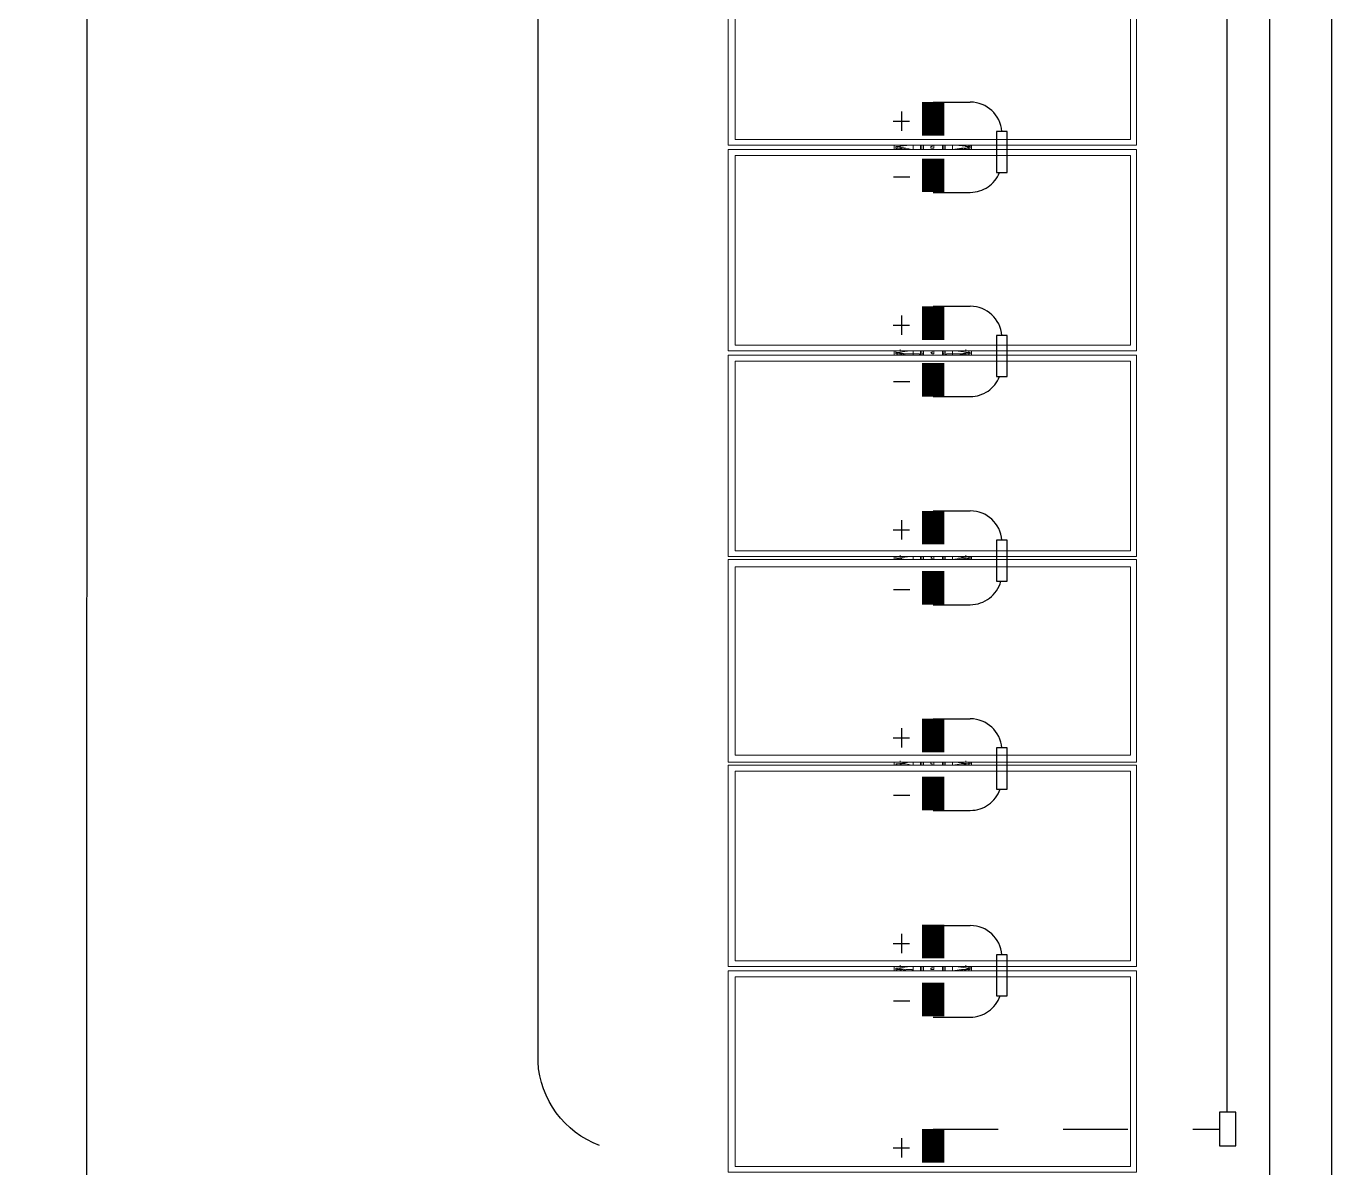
# Model space of a CAD drawing. Header units: feet. Extents: x -5.1 to 70.3, y -33 to 8.
# Drawn here: x 22.975 to 24.986, y -18.354 to -16.597 of the extents above; entities that cross this region are included whole.
import ezdxf
from ezdxf.lldxf.tags import DXFTag

# ---------------------------------------------------------------- set-up
doc = ezdxf.new("R2010")
doc.units = ezdxf.units.FT
doc.header["$MEASUREMENT"] = 0
doc.linetypes.add('HIDDEN', pattern=[0.375, 0.25, -0.125])
for name, color, linetype in [('E-DC HARNESS-NEG', 170, 'DC HARNESS CABLE'), ('E-DC HARNESS-POS', 10, 'DC HARNESS CABLE'), ('E-HARN-COMP', 8, 'Continuous'), ('E-TRNK-CABL-NEG', 170, 'HIDDEN'), ('E-TRUNK-CABLE-POS', 10, 'HIDDEN'), ('G-ANNO-TEXT', 1, 'Continuous'), ('PDF5_Geometry', 7, 'Continuous'), ('Polarity-Text', 7, 'Continuous')]:
    doc.layers.add(name, color=color, linetype=linetype)
tags = doc.linetypes.add('DC HARNESS CABLE', pattern='A,0.5,-0.2,["DH",Standard,S=0.1,R=0,X=-0.1,Y=-0.05],-0.2', length=0.9).pattern_tags.tags
tags[6] = DXFTag(74, 10)

msp = doc.modelspace()

# ---------------------------------------------------------------- linework, layer by layer
at = {"layer": 'E-DC HARNESS-NEG', "ltscale": 0.5}
msp.add_lwpolyline([(24.8908, -18.4048), (24.8905, -13.3714), (24.9071, -13.3714)], dxfattribs=at)
at = {"layer": 'E-DC HARNESS-POS', "ltscale": 0.5}
for points in [[(24.8251, -18.2681), (24.8251, -13.2864), (24.9659, -13.2864)], [(24.9856, -26.6629), (24.9863, -13.3068)]]:
    msp.add_lwpolyline(points, dxfattribs=at)
at = {"layer": 'E-HARN-COMP', "const_width": 0.0347}
for points in [[(24.3723, -16.7653), (24.3723, -16.7135)], [(24.3723, -16.852), (24.3723, -16.8003)], [(24.3723, -17.0795), (24.3723, -17.0277)], [(24.3723, -17.1669), (24.3723, -17.1152)], [(24.3723, -17.3944), (24.3723, -17.3427)], [(24.3723, -17.4871), (24.3723, -17.4353)], [(24.3723, -17.7146), (24.3723, -17.6628)], [(24.3723, -17.8038), (24.3723, -17.752)], [(24.3723, -18.0313), (24.3723, -17.9795)], [(24.3723, -18.1205), (24.3723, -18.0687)], [(24.3723, -18.346), (24.3723, -18.2943)]]:
    msp.add_lwpolyline(points, dxfattribs=at)
at = {"layer": 'E-HARN-COMP'}
for points in [[(24.4862, -16.7902), (24.4862, -16.7585), (24.4701, -16.7585), (24.4701, -16.7902)], [(24.4701, -16.7902), (24.4701, -16.8218), (24.4862, -16.8218), (24.4862, -16.7902)], [(24.4862, -17.1044), (24.4862, -17.0727), (24.4701, -17.0727), (24.4701, -17.1044)], [(24.4701, -17.1044), (24.4701, -17.1361), (24.4862, -17.1361), (24.4862, -17.1044)], [(24.4862, -17.4193), (24.4862, -17.3876), (24.4701, -17.3876), (24.4701, -17.4193)], [(24.4701, -17.4193), (24.4701, -17.451), (24.4862, -17.451), (24.4862, -17.4193)], [(24.4862, -17.7394), (24.4862, -17.7077), (24.4701, -17.7077), (24.4701, -17.7394)], [(24.4701, -17.7394), (24.4701, -17.7711), (24.4862, -17.7711), (24.4862, -17.7394)], [(24.4862, -18.0576), (24.4862, -18.0259), (24.4701, -18.0259), (24.4701, -18.0576)], [(24.4701, -18.0576), (24.4701, -18.0893), (24.4862, -18.0893), (24.4862, -18.0576)]]:
    msp.add_lwpolyline(points, dxfattribs=at)
msp.add_lwpolyline([(24.8386, -18.2683), (24.8135, -18.2683), (24.8135, -18.3201), (24.8386, -18.3201)], close=True, dxfattribs=at)
at = {"layer": 'E-TRNK-CABL-NEG', "ltscale": 0.1}
for points in [[(24.3723, -16.8524), (24.4295, -16.8524, 0.305811), (24.4747, -16.8218, 0.305811)], [(24.3723, -17.1666), (24.4295, -17.1666, 0.305811), (24.4747, -17.1361, 0.305811)], [(24.3723, -17.4871), (24.4295, -17.4871, 0.338726), (24.4765, -17.451, 0.338726)], [(24.3723, -17.8038), (24.4295, -17.8038, 0.318747), (24.4755, -17.7711, 0.318747)], [(24.3723, -18.122), (24.4295, -18.122, 0.318747), (24.4755, -18.0893, 0.318747)]]:
    msp.add_lwpolyline(points, format="xyb", dxfattribs=at)
at = {"layer": 'E-TRUNK-CABLE-POS', "ltscale": 0.1}
for points in [[(24.3723, -16.7135), (24.4295, -16.7135, -0.391396), (24.4781, -16.7585, -0.391396)], [(24.3723, -17.0277), (24.4295, -17.0277, -0.391396), (24.4781, -17.0727, -0.391396)], [(24.3723, -17.3427), (24.4295, -17.3427, -0.391396), (24.4781, -17.3876, -0.391396)], [(24.3723, -17.6628), (24.4295, -17.6628, -0.391396), (24.4781, -17.7077, -0.391396)], [(24.3723, -17.981), (24.4295, -17.981, -0.391396), (24.4781, -18.0259, -0.391396)]]:
    msp.add_lwpolyline(points, format="xyb", dxfattribs=at)
msp.add_lwpolyline([(24.3723, -18.2942), (24.8135, -18.2942)], dxfattribs=at)
at = {"layer": 'G-ANNO-TEXT', "flags": 128}
for points in [[(23.165, -26.7126, -0.427062), (23.0663, -26.6027), (23.0703, -13.6083, 0.298343), (22.9755, -13.4798, 0.298343), (23.0703, -13.3513), (23.0703, -0.2551, -0.354962), (23.165, -0.1822)], [(23.8585, -18.3194, -0.298343), (23.7638, -18.1909), (23.7638, -13.6083, 0.298343), (23.669, -13.4798, 0.298343), (23.7638, -13.3513), (23.7638, -8.8035, -0.340759), (23.8585, -8.6617)]]:
    msp.add_lwpolyline(points, format="xyb", dxfattribs=at)
at = {"layer": 'PDF5_Geometry', "lineweight": 5}
for points in [[(24.0564, -16.4698), (24.6852, -16.4698), (24.6852, -16.7798), (24.0564, -16.7798)], [(24.0676, -16.4788), (24.0676, -16.7708), (24.6762, -16.7708), (24.6762, -16.4788)], [(24.6852, -17.0964), (24.6852, -16.7865), (24.0564, -16.7865), (24.0564, -17.0964)], [(24.3686, -16.782), (24.3686, -16.7843), (24.3731, -16.7843), (24.3731, -16.7798), (24.3708, -16.7798), (24.3708, -16.782)], [(24.6762, -16.7955), (24.0676, -16.7955), (24.0676, -17.0874), (24.6762, -17.0874)], [(24.6852, -17.4131), (24.6852, -17.1032), (24.0564, -17.1032), (24.0564, -17.4131)], [(24.0676, -17.4041), (24.0676, -17.1121), (24.6762, -17.1121), (24.6762, -17.4041)], [(24.3686, -17.0987), (24.3708, -17.1009), (24.3731, -17.1009), (24.3731, -17.0964), (24.3708, -17.0964), (24.3708, -17.0987)], [(24.3686, -17.4153), (24.3708, -17.4153), (24.3708, -17.4176), (24.3731, -17.4176), (24.3731, -17.4153), (24.3731, -17.4131), (24.3708, -17.4131)], [(24.0564, -17.4176), (24.0564, -17.7297), (24.6852, -17.7297), (24.6852, -17.4176)], [(24.0676, -17.7185), (24.0676, -17.4288), (24.6762, -17.4288), (24.6762, -17.7185)], [(24.0564, -17.7342), (24.0564, -18.0442), (24.6852, -18.0442), (24.6852, -17.7342)], [(24.3686, -17.732), (24.3708, -17.732), (24.3708, -17.7342), (24.3731, -17.7342), (24.3731, -17.732), (24.3731, -17.7297), (24.3708, -17.7297), (24.3686, -17.7297)], [(24.0676, -18.0352), (24.0676, -17.7432), (24.6762, -17.7432), (24.6762, -18.0352)], [(24.0564, -18.0509), (24.0564, -18.3608), (24.6852, -18.3608), (24.6852, -18.0509)], [(24.3686, -18.0464), (24.3686, -18.0486), (24.3731, -18.0486), (24.3731, -18.0442), (24.3708, -18.0442), (24.3708, -18.0464)], [(24.0676, -18.3518), (24.0676, -18.0599), (24.6762, -18.0599), (24.6762, -18.3518)]]:
    msp.add_lwpolyline(points, close=True, dxfattribs=at)
for points in [[(24.3124, -16.7798), (24.3124, -16.7865)], [(24.3214, -16.782), (24.3169, -16.782), (24.3147, -16.782), (24.3169, -16.782), (24.3169, -16.7843), (24.3214, -16.7843), (24.3236, -16.7865)], [(24.3416, -16.7843), (24.3416, -16.7865), (24.3394, -16.7865), (24.3304, -16.7843), (24.3169, -16.782)], [(24.3528, -16.7843), (24.3528, -16.7865), (24.3416, -16.7865)], [(24.3528, -16.7798), (24.3528, -16.7865)], [(24.3551, -16.7798), (24.3551, -16.7865), (24.3551, -16.7843)], [(24.3551, -16.7865), (24.3573, -16.7865), (24.3573, -16.7798)], [(24.3865, -16.7798), (24.3865, -16.7865), (24.3888, -16.7865)], [(24.3888, -16.7798), (24.3888, -16.7865), (24.3888, -16.7843)], [(24.391, -16.7843), (24.391, -16.7865), (24.4023, -16.7865), (24.4157, -16.7843), (24.4247, -16.7843), (24.427, -16.782), (24.427, -16.7798)], [(24.391, -16.7865), (24.391, -16.7798)], [(24.4202, -16.7865), (24.4225, -16.7843), (24.427, -16.7843), (24.427, -16.782), (24.4292, -16.782), (24.427, -16.782), (24.4225, -16.782)], [(24.4292, -16.782), (24.4292, -16.7798)], [(24.4314, -16.7798), (24.4314, -16.7865)], [(24.3124, -17.0964), (24.3124, -17.1032)], [(24.3147, -17.0964), (24.3147, -17.0987), (24.3169, -17.0987), (24.3169, -17.1009), (24.3214, -17.1009), (24.3236, -17.1009)], [(24.3214, -17.0987), (24.3169, -17.0987), (24.3147, -17.0987)], [(24.3416, -17.1032), (24.3416, -17.1009), (24.3304, -17.1009), (24.3169, -17.0987)], [(24.3528, -17.0987), (24.3528, -17.1009), (24.3528, -17.1032), (24.3506, -17.1009), (24.3416, -17.1009)], [(24.3528, -17.0964), (24.3528, -17.1032)], [(24.3551, -17.0964), (24.3551, -17.1009), (24.3551, -17.1032)], [(24.3573, -17.1009), (24.3551, -17.1009)], [(24.3573, -17.0964), (24.3573, -17.1009), (24.3573, -17.1032)], [(24.3865, -17.0964), (24.3865, -17.1009), (24.3865, -17.1032)], [(24.3888, -17.1009), (24.3865, -17.1009)], [(24.3888, -17.1032), (24.3888, -17.1009), (24.3888, -17.0964)], [(24.391, -17.0964), (24.391, -17.1009)], [(24.4023, -17.1009), (24.3933, -17.1009), (24.391, -17.1032), (24.391, -17.1009), (24.391, -17.1032)], [(24.4023, -17.1032), (24.4023, -17.1009), (24.4157, -17.1009), (24.4247, -17.0987), (24.427, -17.0987), (24.427, -17.0964)], [(24.4202, -17.1009), (24.4225, -17.1009), (24.427, -17.1009), (24.427, -17.0987), (24.4292, -17.0987), (24.427, -17.0987), (24.4225, -17.0987)], [(24.4314, -17.0964), (24.4314, -17.1032)], [(24.3124, -17.4131), (24.3124, -17.4176)], [(24.3236, -17.4176), (24.3214, -17.4176), (24.3192, -17.4176), (24.3169, -17.4153), (24.3147, -17.4153), (24.3147, -17.4131)], [(24.3528, -17.4131), (24.3528, -17.4176)], [(24.3551, -17.4131), (24.3551, -17.4176), (24.3551, -17.4153)], [(24.3551, -17.4176), (24.3573, -17.4176), (24.3573, -17.4131)], [(24.3865, -17.4131), (24.3865, -17.4176), (24.3888, -17.4176)], [(24.3888, -17.4131), (24.3888, -17.4176), (24.3888, -17.4153)], [(24.391, -17.4153), (24.391, -17.4176), (24.4023, -17.4176), (24.4157, -17.4153), (24.427, -17.4153), (24.427, -17.4131)], [(24.391, -17.4176), (24.391, -17.4131)], [(24.4202, -17.4176), (24.4225, -17.4176), (24.4247, -17.4176), (24.427, -17.4153), (24.4292, -17.4153), (24.4292, -17.4131)], [(24.4314, -17.4131), (24.4314, -17.4176)], [(24.3214, -17.4153), (24.3169, -17.4153), (24.3147, -17.4153)], [(24.3416, -17.4153), (24.3416, -17.4176), (24.3304, -17.4176), (24.3169, -17.4153)], [(24.3528, -17.4153), (24.3528, -17.4176), (24.3416, -17.4176)], [(24.4225, -17.4153), (24.427, -17.4153), (24.4292, -17.4153)], [(24.3124, -17.7297), (24.3124, -17.7342)], [(24.3169, -17.732), (24.3147, -17.732), (24.3169, -17.732)], [(24.3214, -17.7297), (24.3169, -17.7297)], [(24.3416, -17.732), (24.3416, -17.7342), (24.3394, -17.7342), (24.3304, -17.732), (24.3169, -17.732), (24.3214, -17.732), (24.3236, -17.7342)], [(24.3528, -17.732), (24.3528, -17.7342), (24.3416, -17.7342)], [(24.3528, -17.7297), (24.3528, -17.7342)], [(24.3551, -17.7297), (24.3551, -17.7342), (24.3551, -17.732)], [(24.3551, -17.7342), (24.3573, -17.7342), (24.3573, -17.7297)], [(24.3865, -17.7297), (24.3865, -17.7342), (24.3888, -17.7342)], [(24.3888, -17.7297), (24.3888, -17.7342), (24.3888, -17.732)], [(24.391, -17.732), (24.391, -17.7342), (24.4023, -17.7342), (24.4157, -17.732), (24.427, -17.732), (24.4292, -17.732), (24.4292, -17.7297)], [(24.391, -17.7342), (24.391, -17.7297)], [(24.4292, -17.732), (24.4225, -17.732), (24.4202, -17.7342)], [(24.427, -17.732), (24.427, -17.7297), (24.4225, -17.7297)], [(24.4314, -17.7297), (24.4314, -17.7342)], [(24.3124, -18.0442), (24.3124, -18.0509)], [(24.3169, -18.0464), (24.3147, -18.0464), (24.3169, -18.0464)], [(24.3214, -18.0464), (24.3169, -18.0464), (24.3169, -18.0486), (24.3214, -18.0486), (24.3236, -18.0509)], [(24.3416, -18.0486), (24.3416, -18.0509), (24.3394, -18.0486), (24.3304, -18.0486), (24.3169, -18.0464)], [(24.3528, -18.0486), (24.3528, -18.0509), (24.3416, -18.0509)], [(24.3528, -18.0442), (24.3528, -18.0509)], [(24.3551, -18.0442), (24.3551, -18.0509), (24.3551, -18.0486)], [(24.3573, -18.0442), (24.3573, -18.0486), (24.3573, -18.0509), (24.3551, -18.0509)], [(24.3865, -18.0442), (24.3865, -18.0486), (24.3865, -18.0509), (24.3888, -18.0509), (24.3888, -18.0442)], [(24.391, -18.0486), (24.391, -18.0509), (24.4023, -18.0509), (24.4157, -18.0486), (24.4247, -18.0486), (24.427, -18.0464), (24.427, -18.0442)], [(24.391, -18.0509), (24.391, -18.0442)], [(24.4292, -18.0464), (24.427, -18.0464), (24.427, -18.0486), (24.4225, -18.0486), (24.4202, -18.0509)], [(24.4225, -18.0464), (24.427, -18.0464), (24.4292, -18.0464), (24.4292, -18.0442)], [(24.4314, -18.0442), (24.4314, -18.0509)]]:
    msp.add_lwpolyline(points, dxfattribs=at)
at = {"layer": 'PDF5_Geometry', "color": 8, "lineweight": 5, "true_color": 0x808080}
for points in [[(24.3124, -16.7798), (24.3124, -16.7865)], [(24.3169, -16.7865), (24.3147, -16.7843), (24.3147, -16.782)], [(24.3169, -16.782), (24.3371, -16.7798)], [(24.3169, -16.782), (24.3169, -16.782)], [(24.3236, -16.7798), (24.3214, -16.782)], [(24.3214, -16.7865), (24.3214, -16.7843), (24.3236, -16.7843), (24.3326, -16.7865)], [(24.3259, -16.7865), (24.3236, -16.7865), (24.3236, -16.7843)], [(24.3416, -16.7798), (24.3416, -16.7865)], [(24.4023, -16.7865), (24.4023, -16.7798)], [(24.4067, -16.7798), (24.427, -16.782)], [(24.4225, -16.7865), (24.4225, -16.7843), (24.4202, -16.7843), (24.4112, -16.7865)], [(24.4202, -16.7865), (24.418, -16.7865)], [(24.4225, -16.782), (24.4202, -16.7798)], [(24.4225, -16.782), (24.4225, -16.7798), (24.4225, -16.782)], [(24.4292, -16.782), (24.4292, -16.7843), (24.427, -16.7843), (24.427, -16.7865)], [(24.427, -16.782), (24.427, -16.782)], [(24.4314, -16.7798), (24.4314, -16.7865)], [(24.3124, -17.0964), (24.3124, -17.1032)], [(24.3169, -17.1032), (24.3169, -17.1009), (24.3147, -17.1009), (24.3147, -17.0987)], [(24.3169, -17.0987), (24.3371, -17.0964)], [(24.3169, -17.0987), (24.3169, -17.0987)], [(24.3236, -17.0964), (24.3214, -17.0964)], [(24.3214, -17.1032), (24.3214, -17.1009), (24.3236, -17.1009), (24.3326, -17.1032)], [(24.3236, -17.1032), (24.3236, -17.1009), (24.3259, -17.1009), (24.3259, -17.1032)], [(24.3416, -17.0964), (24.3416, -17.1009)], [(24.4023, -17.1009), (24.4023, -17.0964)], [(24.4067, -17.0964), (24.427, -17.0987)], [(24.4225, -17.1032), (24.4225, -17.1009), (24.4202, -17.1009), (24.4112, -17.1032)], [(24.4202, -17.1032), (24.4202, -17.1009), (24.418, -17.1009), (24.418, -17.1032)], [(24.4202, -17.0964), (24.4225, -17.0964), (24.4225, -17.0942)], [(24.4292, -17.0987), (24.4292, -17.1009), (24.427, -17.1009), (24.427, -17.1032)], [(24.427, -17.0987), (24.427, -17.0987)], [(24.4314, -17.0964), (24.4314, -17.1032)], [(24.3124, -17.4131), (24.3124, -17.4176)], [(24.3169, -17.4153), (24.3371, -17.4131)], [(24.3192, -17.4131), (24.3192, -17.4131)], [(24.3236, -17.4131), (24.3214, -17.4131), (24.3214, -17.4108)], [(24.3416, -17.4131), (24.3416, -17.4176)], [(24.4023, -17.4176), (24.4023, -17.4131)], [(24.4067, -17.4131), (24.427, -17.4153)], [(24.4202, -17.4131), (24.4225, -17.4131), (24.4225, -17.4108)], [(24.4314, -17.4131), (24.4314, -17.4176)], [(24.3169, -17.4176), (24.3147, -17.4176), (24.3147, -17.4153)], [(24.3169, -17.4153), (24.3169, -17.4153)], [(24.3326, -17.4176), (24.3214, -17.4176), (24.3214, -17.4153)], [(24.3259, -17.4176), (24.3236, -17.4176), (24.3236, -17.4153)], [(24.4112, -17.4176), (24.4225, -17.4176), (24.4225, -17.4153)], [(24.4202, -17.4153), (24.4202, -17.4176), (24.418, -17.4176)], [(24.4292, -17.4153), (24.4292, -17.4176), (24.427, -17.4176)], [(24.427, -17.4153), (24.427, -17.4153)], [(24.3124, -17.7297), (24.3124, -17.7342)], [(24.3169, -17.7342), (24.3147, -17.732)], [(24.3169, -17.7297), (24.3169, -17.7297)], [(24.3169, -17.732), (24.3371, -17.7297)], [(24.3236, -17.7297), (24.3214, -17.7297)], [(24.3214, -17.7342), (24.3214, -17.732), (24.3236, -17.7342), (24.3326, -17.7342)], [(24.3259, -17.7342), (24.3236, -17.7342)], [(24.3416, -17.7297), (24.3416, -17.7342)], [(24.4023, -17.7342), (24.4023, -17.7297)], [(24.4067, -17.7297), (24.427, -17.732)], [(24.4225, -17.7342), (24.4225, -17.732), (24.4202, -17.7342), (24.4112, -17.7342)], [(24.4202, -17.732), (24.4202, -17.7342), (24.418, -17.7342)], [(24.4202, -17.7297), (24.4225, -17.7297), (24.4225, -17.7275)], [(24.427, -17.7297), (24.427, -17.7297)], [(24.4292, -17.732), (24.427, -17.732), (24.427, -17.7342)], [(24.4314, -17.7297), (24.4314, -17.7342)], [(24.3124, -18.0442), (24.3124, -18.0509)], [(24.3169, -18.0509), (24.3147, -18.0486), (24.3147, -18.0464)], [(24.3169, -18.0464), (24.3371, -18.0442)], [(24.3169, -18.0464), (24.3169, -18.0464)], [(24.3236, -18.0442), (24.3214, -18.0442)], [(24.3214, -18.0509), (24.3214, -18.0486), (24.3236, -18.0486), (24.3326, -18.0509)], [(24.3259, -18.0509), (24.3236, -18.0509)], [(24.3416, -18.0442), (24.3416, -18.0509)], [(24.4023, -18.0509), (24.4023, -18.0442)], [(24.4067, -18.0442), (24.427, -18.0464)], [(24.4225, -18.0509), (24.4225, -18.0486), (24.4202, -18.0486), (24.4112, -18.0509)], [(24.4202, -18.0486), (24.4202, -18.0509), (24.418, -18.0509)], [(24.4202, -18.0442), (24.4225, -18.0442), (24.4225, -18.0419)], [(24.4292, -18.0464), (24.4292, -18.0486), (24.427, -18.0486), (24.427, -18.0509)], [(24.427, -18.0464), (24.427, -18.0464)], [(24.4314, -18.0442), (24.4314, -18.0509)]]:
    msp.add_lwpolyline(points, dxfattribs=at)
for points in [[(24.3214, -16.7798), (24.3214, -16.782)], [(24.3214, -17.0942), (24.3214, -17.0964)], [(24.3214, -17.7275), (24.3214, -17.7297)], [(24.3214, -18.0419), (24.3214, -18.0442)]]:
    msp.add_lwpolyline(points, close=True, dxfattribs=at)
at = {"layer": 'Polarity-Text'}
for p, q in [((24.3234, -16.7278), (24.3234, -16.7575)), ((24.3108, -16.7426), (24.3359, -16.7426)), ((24.3113, -16.8284), (24.3364, -16.8284)), ((24.3234, -17.042), (24.3234, -17.0717)), ((24.3108, -17.0569), (24.3359, -17.0569)), ((24.3113, -17.1434), (24.3364, -17.1434)), ((24.3108, -17.3718), (24.3359, -17.3718)), ((24.3234, -17.3569), (24.3234, -17.3866)), ((24.3113, -17.4635), (24.3364, -17.4635)), ((24.3108, -17.6919), (24.3359, -17.6919)), ((24.3234, -17.6771), (24.3234, -17.7068)), ((24.3113, -17.7802), (24.3364, -17.7802)), ((24.3234, -17.9938), (24.3234, -18.0235)), ((24.3108, -18.0086), (24.3359, -18.0086)), ((24.3113, -18.0969), (24.3364, -18.0969)), ((24.3234, -18.3085), (24.3234, -18.3382)), ((24.3108, -18.3234), (24.3359, -18.3234))]:
    msp.add_line(p, q, dxfattribs=at)

doc.saveas('drawing.dxf')
